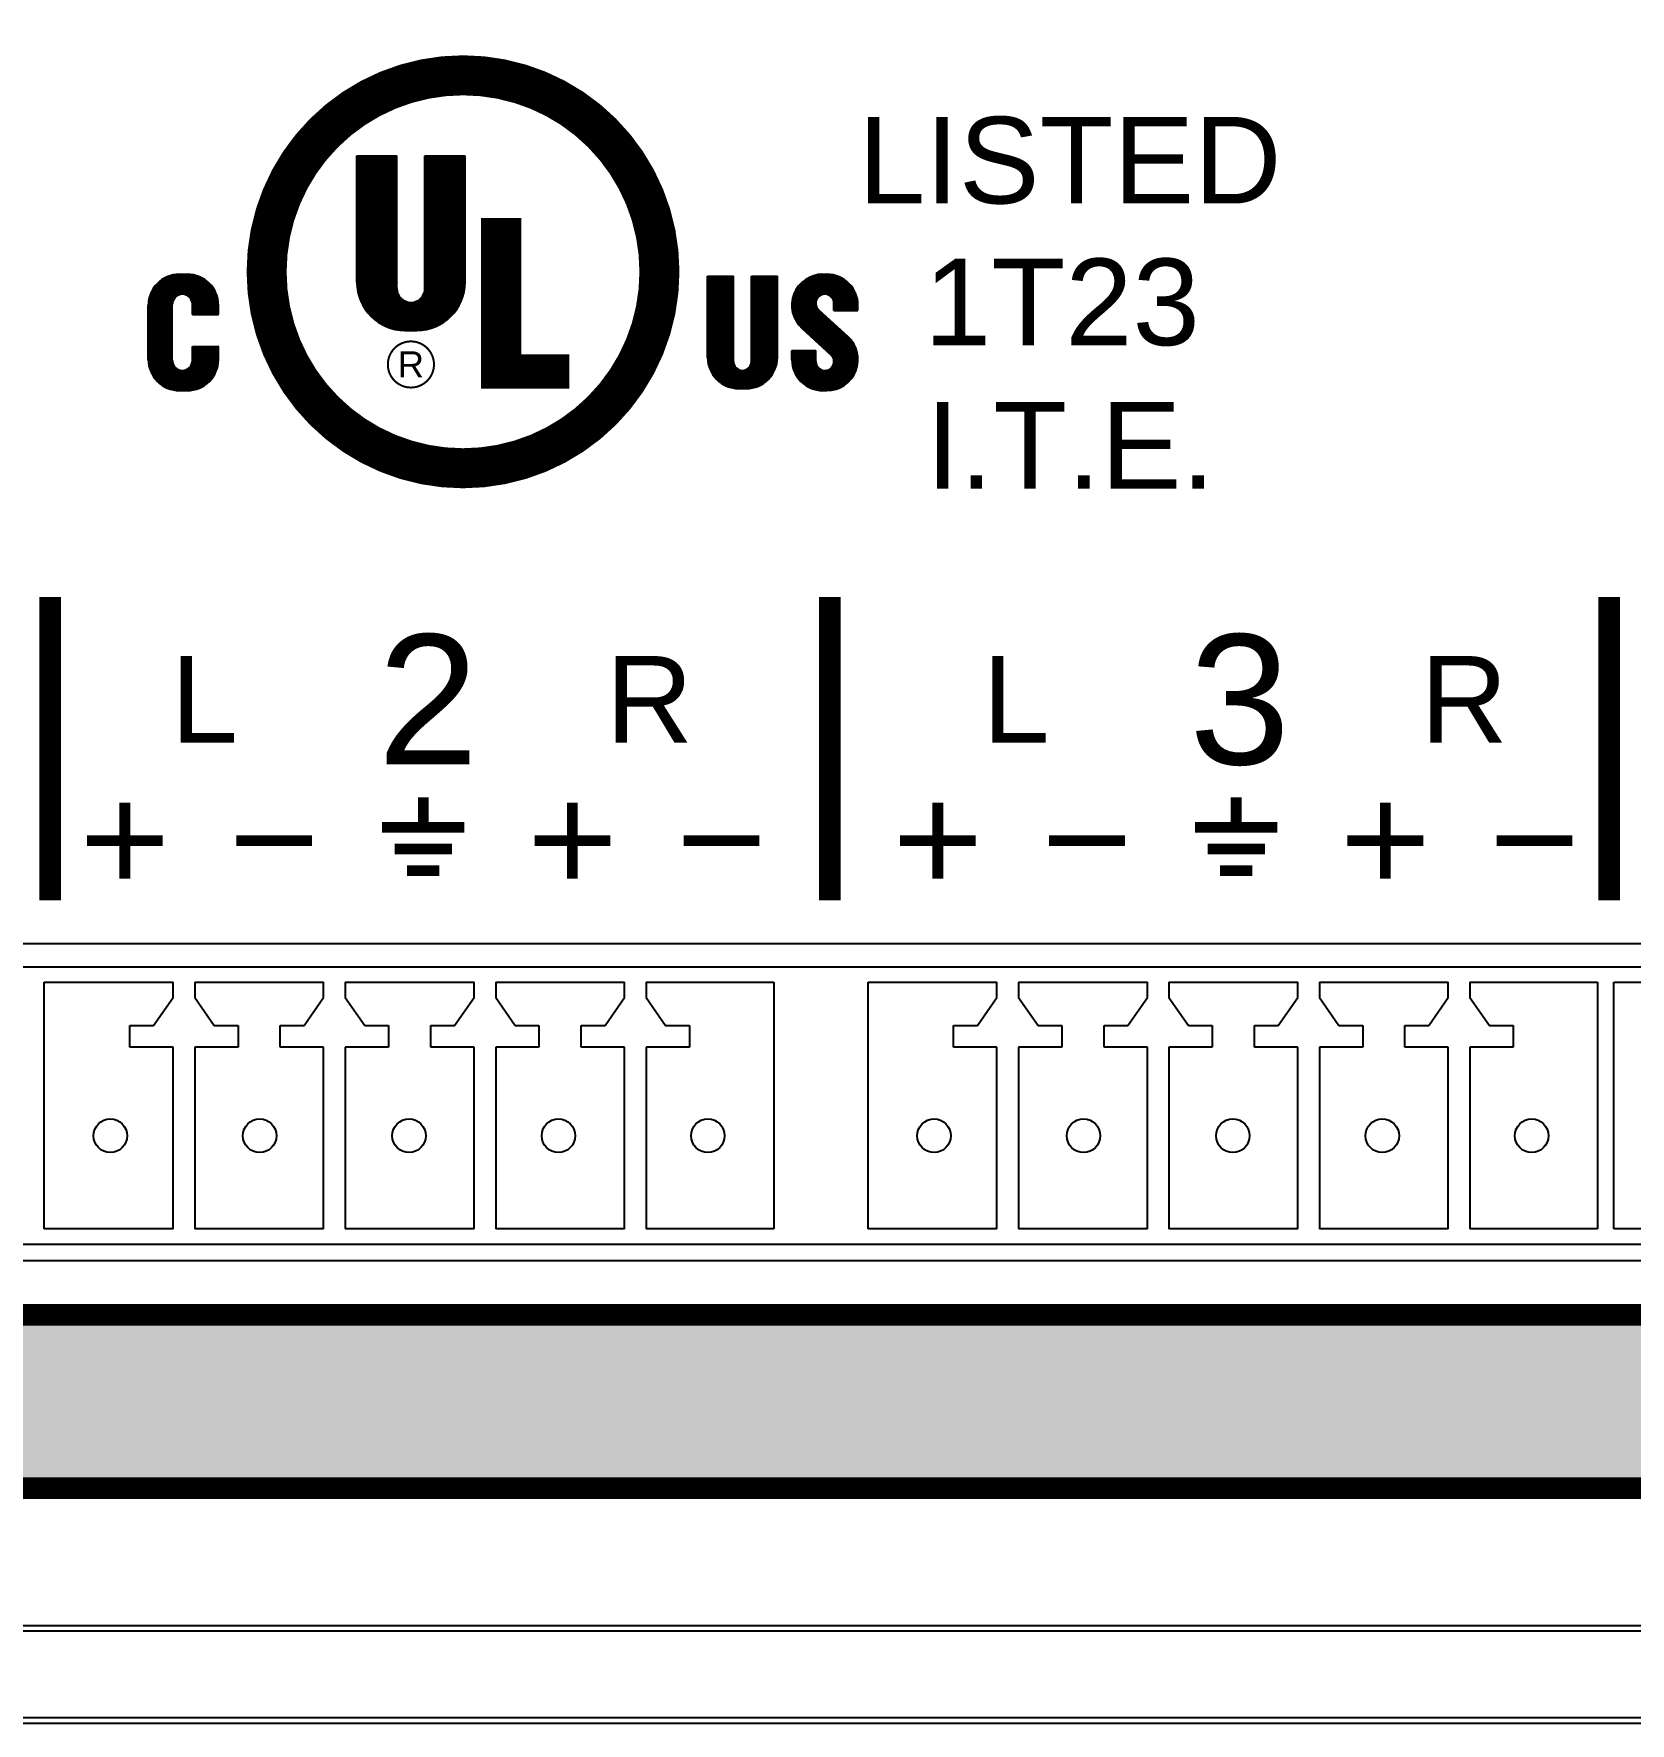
# Model space of a CAD drawing. Header units: inches. Extents: x 0.5 to 19.5, y 0.5 to 12.5.
# Drawn here: x 3.665 to 5.139, y 0.506 to 2.066 of the extents above; entities that cross this region are included whole.
import ezdxf
from ezdxf.enums import TextEntityAlignment as Align

# ---------------------------------------------------------------- set-up
doc = ezdxf.new("R2010")
doc.units = ezdxf.units.IN
doc.header["$MEASUREMENT"] = 0
doc.styles.add('CAD_SALES', font='ARIAL.TTF')
pattern_1 = [(45, (3.1929364, 1.40033674), (-0.0005237828, 0.0005237828), []), (135, (3.1929364, 1.40033674), (-0.0005237828, -0.0005237828), [])]

# ---------------------------------------------------------------- blocks, each defined once
blk = doc.blocks.new('A$C5CC237B7')
for p, q in [((-8.385, 0.08), (8.385, 0.08)), ((-8.385, 0), (8.385, 0))]:
    blk.add_line(p, q)
blk = doc.blocks.new('8 AUDIO IN')
for p, q in [((-2.8706, 0.2715), (2.8706, 0.2715)), ((-2.1656, 0.0295), (-2.1656, 0.2575)), ((-2.1656, 0.2575), (-2.0466, 0.2575)), ((-2.0466, 0.2431), (-2.0466, 0.2575)), ((-2.0266, 0.2575), (-1.9076, 0.2575)), ((-2.0266, 0.2575), (-2.0266, 0.2431)), ((-1.9076, 0.2431), (-1.9076, 0.2575)), ((-1.8876, 0.2575), (-1.8876, 0.2431)), ((-1.8876, 0.2575), (-1.7686, 0.2575)), ((-1.7686, 0.2431), (-1.7686, 0.2575)), ((-1.7486, 0.2575), (-1.7486, 0.2431)), ((-1.7486, 0.2575), (-1.6296, 0.2575)), ((-1.6296, 0.2431), (-1.6296, 0.2575)), ((-1.6096, 0.2575), (-1.6096, 0.2431)), ((-1.6096, 0.2575), (-1.4916, 0.2575)), ((-1.4916, 0.2575), (-1.4916, 0.0295)), ((-1.4046, 0.0295), (-1.4046, 0.2575)), ((-1.4046, 0.2575), (-1.2856, 0.2575)), ((-1.2856, 0.2431), (-1.2856, 0.2575)), ((-1.2656, 0.2575), (-1.1466, 0.2575)), ((-1.2656, 0.2575), (-1.2656, 0.2431)), ((-1.1466, 0.2431), (-1.1466, 0.2575)), ((-1.1266, 0.2575), (-1.1266, 0.2431)), ((-1.1266, 0.2575), (-1.0076, 0.2575)), ((-1.0076, 0.2431), (-1.0076, 0.2575)), ((-0.9876, 0.2575), (-0.9876, 0.2431)), ((-0.9876, 0.2575), (-0.8686, 0.2575)), ((-0.8686, 0.2431), (-0.8686, 0.2575)), ((-0.8486, 0.2575), (-0.8486, 0.2431)), ((-0.8486, 0.2575), (-0.7306, 0.2575)), ((-0.7306, 0.2575), (-0.7306, 0.0295)), ((-0.7156, 0.0295), (-0.7156, 0.2575)), ((-0.7156, 0.2575), (-0.5966, 0.2575)), ((-2.0646, 0.2174), (-2.0466, 0.2431)), ((-2.0266, 0.2431), (-2.0086, 0.2174)), ((-1.9256, 0.2174), (-1.9076, 0.2431)), ((-1.8876, 0.2431), (-1.8696, 0.2174)), ((-1.7866, 0.2174), (-1.7686, 0.2431)), ((-1.7486, 0.2431), (-1.7306, 0.2174)), ((-1.6476, 0.2174), (-1.6296, 0.2431)), ((-1.6096, 0.2431), (-1.5916, 0.2174)), ((-1.3036, 0.2174), (-1.2856, 0.2431)), ((-1.2656, 0.2431), (-1.2476, 0.2174)), ((-1.1646, 0.2174), (-1.1466, 0.2431)), ((-1.1266, 0.2431), (-1.1086, 0.2174)), ((-1.0256, 0.2174), (-1.0076, 0.2431)), ((-0.9876, 0.2431), (-0.9696, 0.2174)), ((-0.8866, 0.2174), (-0.8686, 0.2431)), ((-0.8486, 0.2431), (-0.8306, 0.2174)), ((-2.0866, 0.1974), (-2.0866, 0.2174)), ((-2.0866, 0.2174), (-2.0646, 0.2174)), ((-2.0086, 0.2174), (-1.9866, 0.2174)), ((-1.9866, 0.2174), (-1.9866, 0.1974)), ((-1.9476, 0.1974), (-1.9476, 0.2174)), ((-1.9476, 0.2174), (-1.9256, 0.2174)), ((-1.8696, 0.2174), (-1.8476, 0.2174)), ((-1.8476, 0.2174), (-1.8476, 0.1974)), ((-1.8086, 0.1974), (-1.8086, 0.2174)), ((-1.8086, 0.2174), (-1.7866, 0.2174)), ((-1.7306, 0.2174), (-1.7086, 0.2174)), ((-1.7086, 0.2174), (-1.7086, 0.1974)), ((-1.6696, 0.1974), (-1.6696, 0.2174)), ((-1.6696, 0.2174), (-1.6476, 0.2174)), ((-1.5916, 0.2174), (-1.5696, 0.2174)), ((-1.5696, 0.2174), (-1.5696, 0.1974)), ((-1.3256, 0.1974), (-1.3256, 0.2174)), ((-1.3256, 0.2174), (-1.3036, 0.2174)), ((-1.2476, 0.2174), (-1.2256, 0.2174)), ((-1.2256, 0.2174), (-1.2256, 0.1974)), ((-1.1866, 0.1974), (-1.1866, 0.2174)), ((-1.1866, 0.2174), (-1.1646, 0.2174)), ((-1.1086, 0.2174), (-1.0866, 0.2174)), ((-1.0866, 0.2174), (-1.0866, 0.1974)), ((-1.0476, 0.1974), (-1.0476, 0.2174)), ((-1.0476, 0.2174), (-1.0256, 0.2174)), ((-0.9696, 0.2174), (-0.9476, 0.2174)), ((-0.9476, 0.2174), (-0.9476, 0.1974)), ((-0.9086, 0.1974), (-0.9086, 0.2174)), ((-0.9086, 0.2174), (-0.8866, 0.2174)), ((-0.8306, 0.2174), (-0.8086, 0.2174)), ((-0.8086, 0.2174), (-0.8086, 0.1974)), ((-2.0466, 0.1974), (-2.0866, 0.1974)), ((-2.0466, 0.0295), (-2.0466, 0.1974)), ((-1.9866, 0.1974), (-2.0266, 0.1974)), ((-2.0266, 0.1974), (-2.0266, 0.0295)), ((-1.9076, 0.1974), (-1.9476, 0.1974)), ((-1.9076, 0.0295), (-1.9076, 0.1974)), ((-1.8476, 0.1974), (-1.8876, 0.1974)), ((-1.8876, 0.1974), (-1.8876, 0.0295)), ((-1.7686, 0.1974), (-1.8086, 0.1974)), ((-1.7686, 0.0295), (-1.7686, 0.1974)), ((-1.7086, 0.1974), (-1.7486, 0.1974)), ((-1.7486, 0.1974), (-1.7486, 0.0295)), ((-1.6296, 0.1974), (-1.6696, 0.1974)), ((-1.6296, 0.0295), (-1.6296, 0.1974)), ((-1.5696, 0.1974), (-1.6096, 0.1974)), ((-1.6096, 0.1974), (-1.6096, 0.0295)), ((-1.2856, 0.1974), (-1.3256, 0.1974)), ((-1.2856, 0.0295), (-1.2856, 0.1974)), ((-1.2256, 0.1974), (-1.2656, 0.1974)), ((-1.2656, 0.1974), (-1.2656, 0.0295)), ((-1.1466, 0.1974), (-1.1866, 0.1974)), ((-1.1466, 0.0295), (-1.1466, 0.1974)), ((-1.0866, 0.1974), (-1.1266, 0.1974)), ((-1.1266, 0.1974), (-1.1266, 0.0295)), ((-1.0076, 0.1974), (-1.0476, 0.1974)), ((-1.0076, 0.0295), (-1.0076, 0.1974)), ((-0.9476, 0.1974), (-0.9876, 0.1974)), ((-0.9876, 0.1974), (-0.9876, 0.0295)), ((-0.8686, 0.1974), (-0.9086, 0.1974)), ((-0.8686, 0.0295), (-0.8686, 0.1974)), ((-0.8086, 0.1974), (-0.8486, 0.1974)), ((-0.8486, 0.1974), (-0.8486, 0.0295)), ((-2.0466, 0.0295), (-2.1656, 0.0295)), ((-1.9076, 0.0295), (-2.0266, 0.0295)), ((-1.7686, 0.0295), (-1.8876, 0.0295)), ((-1.6296, 0.0295), (-1.7486, 0.0295)), ((-1.4916, 0.0295), (-1.6096, 0.0295)), ((-1.2856, 0.0295), (-1.4046, 0.0295)), ((-1.1466, 0.0295), (-1.2656, 0.0295)), ((-1.0076, 0.0295), (-1.1266, 0.0295)), ((-0.8686, 0.0295), (-0.9876, 0.0295)), ((-0.7306, 0.0295), (-0.8486, 0.0295)), ((-0.5966, 0.0295), (-0.7156, 0.0295)), ((-2.8706, 0.0155), (2.8706, 0.0155))]:
    blk.add_line(p, q)
for centre in [(-2.1046, 0.1155), (-1.9666, 0.1155), (-1.8286, 0.1155), (-1.6906, 0.1155), (-1.5526, 0.1155), (-1.3436, 0.1155), (-1.2056, 0.1155), (-1.0676, 0.1155), (-0.9296, 0.1155), (-0.7916, 0.1155)]:
    blk.add_circle(centre, 0.0155)

msp = doc.modelspace()

# ---------------------------------------------------------------- hatches: boundary and pattern name
at = {"ltscale": 0.5}
h = msp.add_hatch(dxfattribs=at)
h.set_pattern_fill('ANSI37', color=256, scale=0.005926, style=0)
h.set_pattern_definition(pattern_1)
h.paths.add_polyline_path([(3.8065, 1.8444), (3.7991, 1.8444, 0.090539), (3.789, 1.8426), (3.8167, 1.8426, 0.090539)], flags=17)
h.paths.add_polyline_path([(3.8167, 1.8426), (3.789, 1.8426, 0.311975), (3.7704, 1.8157), (3.7704, 1.7657, 0.311975), (3.789, 1.7389), (3.8167, 1.7389, 0.311975), (3.8352, 1.7657), (3.8352, 1.7778), (3.8112, 1.7778), (3.8112, 1.7648, -1), (3.7926, 1.7648), (3.7926, 1.8167, -1), (3.8112, 1.8167), (3.8112, 1.8074), (3.8352, 1.8074), (3.8352, 1.8157, 0.311975)])
h.paths.add_polyline_path([(3.8167, 1.7389), (3.789, 1.7389, 0.090539), (3.7991, 1.737), (3.8065, 1.737, 0.090539)], flags=16)
h = msp.add_hatch(dxfattribs=at)
h.set_pattern_fill('ANSI37', color=256, scale=0.005926, style=0)
h.set_pattern_definition(pattern_1)
h.paths.add_polyline_path([(4.4074, 1.8426), (4.3834, 1.8426, 0.55945), (4.3742, 1.7945), (4.401, 1.77, -1.533892), (4.3871, 1.7639), (4.3871, 1.7741), (4.3649, 1.7741), (4.3649, 1.7657, 0.311975), (4.3834, 1.7389), (4.4074, 1.7389, 0.55945), (4.4166, 1.7869), (4.3898, 1.8114, -1.533892), (4.4038, 1.8176), (4.4038, 1.8111), (4.426, 1.8111), (4.426, 1.8157, 0.311975)])
h.paths.add_polyline_path([(4.3973, 1.8444), (4.3936, 1.8444, 0.090539), (4.3834, 1.8426), (4.4074, 1.8426, 0.090539)], flags=17)
h.paths.add_polyline_path([(4.4074, 1.7389), (4.3834, 1.7389, 0.090539), (4.3936, 1.737), (4.3973, 1.737, 0.090539)], flags=16)
h = msp.add_hatch(dxfattribs=at)
h.set_pattern_fill('ANSI37', color=256, scale=0.009259, style=0)
h.set_pattern_definition([(45, (3.1929364, 1.4261978), (-0.0008184106, 0.0008184106), []), (135, (3.1929364, 1.4261978), (-0.0008184106, -0.0008184106), [])])
h.paths.add_polyline_path([(4.063, 1.837), (4.026, 1.837), (4.026, 1.8314, -1), (4.0001, 1.8314), (4.0001, 1.837), (3.963, 1.837, 0.414214), (4.0075, 1.7925), (4.0186, 1.7925, 0.414214)])
h = msp.add_hatch(dxfattribs=at)
h.set_pattern_fill('ANSI37', color=256, scale=0.00596, style=0)
h.set_pattern_definition([(45, (3.7914079, 1.5030862), (-0.00052679305, 0.00052679305), []), (135, (3.7914079, 1.5030862), (-0.00052679305, -0.00052679305), [])])
h.paths.add_polyline_path([(4.3515, 1.7675), (4.3276, 1.7675), (4.3276, 1.7639, -1), (4.3109, 1.7639), (4.3109, 1.7675), (4.2871, 1.7675, 0.414214), (4.3157, 1.7389), (4.3229, 1.7389, 0.414214)])
h = msp.add_hatch(color=256)
edge = h.paths.add_edge_path()
edge.add_line((2.9499, 0.7833), (2.9499, 0.8833))
edge.add_line((2.9499, 0.8833), (8.7299, 0.8833))
edge.add_line((8.7299, 0.8833), (8.7299, 0.7833))
edge.add_arc((8.6699, 0.7833), 0.06, 270, 360, ccw=False)
edge.add_line((8.6699, 0.7233), (3.0099, 0.7233))
edge.add_arc((3.0099, 0.7833), 0.06, 180, 270, ccw=False)
edge = h.paths.add_edge_path(flags=16)
edge.add_arc((6.0472, 0.7863), 0.0397, 184.4261, 203.7504)
edge.add_arc((6.0426, 0.7842), 0.0346, 203.6246, 224.8068)
edge.add_arc((6.0385, 0.7802), 0.0288, 224.7791, 248.722)
edge.add_arc((6.0423, 0.7932), 0.0424, 250.4184, 273.3949)
edge.add_arc((6.0421, 0.7941), 0.0432, 273.5818, 296.2629)
edge.add_arc((6.0488, 0.7806), 0.0282, 296.0462, 322.9146)
edge.add_arc((6.0438, 0.7845), 0.0345, 322.8007, 346.243)
edge.add_arc((6.0485, 0.7839), 0.0299, 345.1425, 364.8869)
edge.add_arc((6.0494, 0.7841), 0.0289, 4.7214, 24.9019)
edge.add_arc((6.0501, 0.7834), 0.0287, 26.6877, 50.1267)
edge.add_arc((6.0533, 0.7872), 0.0237, 50.1448, 76.8046)
edge.add_line((6.0587, 0.8103), (6.0349, 0.8163))
edge.add_arc((6.0367, 0.8252), 0.00912, 231.2415, 258.1873, ccw=False)
edge.add_arc((6.0379, 0.8267), 0.011, 207.5097, 231.2115, ccw=False)
edge.add_arc((6.0397, 0.8276), 0.013, 186.4379, 207.6568, ccw=False)
edge.add_arc((6.0403, 0.8278), 0.0136, 166.0502, 186.6251, ccw=False)
edge.add_arc((6.0391, 0.8281), 0.0124, 144.3124, 166.2314, ccw=False)
edge.add_arc((6.0374, 0.8294), 0.0103, 119.5387, 144.4178, ccw=False)
edge.add_arc((6.0424, 0.8201), 0.0208, 93.383, 118.9965, ccw=False)
edge.add_arc((6.0423, 0.8205), 0.0204, 67.1525, 93.1133, ccw=False)
edge.add_arc((6.0446, 0.8273), 0.0132, 41.6367, 65.1866, ccw=False)
edge.add_arc((6.0427, 0.8255), 0.0159, 20.8418, 41.6856, ccw=False)
edge.add_arc((6.0407, 0.8247), 0.018, 1.796, 20.9735, ccw=False)
edge.add_line((6.0587, 0.8253), (6.0748, 0.8253))
edge.add_arc((6.0389, 0.8238), 0.036, 2.4315, 23.596)
edge.add_arc((6.0434, 0.8258), 0.031, 23.4295, 46.8193)
edge.add_arc((6.0472, 0.8299), 0.0254, 46.8041, 73.5232)
edge.add_arc((6.0429, 0.8111), 0.0447, 75.0499, 112.8676)
edge.add_arc((6.0347, 0.8295), 0.0245, 112.077, 137.5944)
edge.add_arc((6.0386, 0.826), 0.0298, 137.5413, 159.9312)
edge.add_arc((6.0425, 0.8245), 0.0339, 159.7669, 180.2977)
edge.add_arc((6.0374, 0.8249), 0.0289, 181.2205, 203.2758)
edge.add_arc((6.0336, 0.8232), 0.0248, 203.0857, 227.5368)
edge.add_arc((6.0305, 0.8198), 0.0202, 227.5289, 255.5993)
edge.add_line((6.0255, 0.8003), (6.0527, 0.7923))
edge.add_arc((6.0507, 0.7836), 0.00889, 52.7483, 76.9691, ccw=False)
edge.add_arc((6.0497, 0.7823), 0.0105, 31.1173, 52.7161, ccw=False)
edge.add_arc((6.0482, 0.7813), 0.0124, 11.814, 31.2133, ccw=False)
edge.add_arc((6.0472, 0.7811), 0.0133, -6.5174, 11.9472, ccw=False)
edge.add_arc((6.0478, 0.781), 0.0128, 334.6411, 353.6185, ccw=False)
edge.add_arc((6.0493, 0.7803), 0.0111, 313.9047, 334.7546, ccw=False)
edge.add_arc((6.0412, 0.7892), 0.0231, 291.3226, 312.9789, ccw=False)
edge.add_arc((6.0421, 0.787), 0.0207, 267.8855, 291.1953, ccw=False)
edge.add_arc((6.0422, 0.7873), 0.021, 244.5719, 267.688, ccw=False)
edge.add_arc((6.0395, 0.7808), 0.0141, 219.8055, 243.1189, ccw=False)
edge.add_arc((6.0417, 0.7826), 0.0169, 199.2118, 219.8657, ccw=False)
edge.add_arc((6.0436, 0.7834), 0.0189, 180.2414, 199.3463, ccw=False)
edge.add_line((6.0247, 0.7833), (6.0077, 0.7833))
h.paths.add_polyline_path([(5.9847, 0.8363), (5.9575, 0.8363), (5.9575, 0.7533), (5.9405, 0.7533), (5.9405, 0.8363), (5.9133, 0.8363), (5.9133, 0.8533), (5.9847, 0.8533)], flags=16)
edge = h.paths.add_edge_path(flags=16)
edge.add_arc((5.8578, 0.7839), 0.0183, 223.6361, 245.731)
edge.add_arc((5.8568, 0.782), 0.0162, 245.8525, 269.89)
edge.add_arc((5.8568, 0.782), 0.0162, 270.11, 294.1475)
edge.add_arc((5.8558, 0.7839), 0.0183, 294.269, 316.3639)
edge.add_arc((5.8569, 0.7821), 0.0163, 318.3795, 340.8065)
edge.add_arc((5.8549, 0.7829), 0.0185, 340.6372, 361.2556)
edge.add_line((5.8734, 0.7833), (5.8734, 0.8533))
edge.add_line((5.8734, 0.8533), (5.8904, 0.8533))
edge.add_line((5.8904, 0.8533), (5.8904, 0.7813))
edge.add_arc((5.857, 0.7816), 0.0334, 340.8555, 359.4851, ccw=False)
edge.add_arc((5.8603, 0.7804), 0.0298, 320.8916, 340.9805, ccw=False)
edge.add_arc((5.864, 0.7773), 0.025, 298.3528, 320.9519, ccw=False)
edge.add_arc((5.8558, 0.7903), 0.0404, 270.2065, 299.8676, ccw=False)
edge.add_arc((5.8561, 0.7903), 0.0404, 240.1324, 269.7935, ccw=False)
edge.add_arc((5.8485, 0.7768), 0.0249, 217.5147, 239.9163, ccw=False)
edge.add_arc((5.8522, 0.7798), 0.0296, 197.6431, 217.5829, ccw=False)
edge.add_arc((5.8553, 0.7808), 0.0329, 179.1926, 197.7701, ccw=False)
edge.add_line((5.8224, 0.7813), (5.8224, 0.8533))
edge.add_line((5.8224, 0.8533), (5.8394, 0.8533))
edge.add_line((5.8394, 0.8533), (5.8394, 0.7833))
edge.add_arc((5.8576, 0.7837), 0.0182, 181.3223, 202.8367)
edge.add_arc((5.8553, 0.7827), 0.0157, 202.6583, 226.419)
edge = h.paths.add_edge_path(flags=16)
edge.add_arc((5.7603, 0.8207), 0.0389, 342.9758, 360.053)
edge.add_arc((5.7603, 0.8208), 0.0389, 359.947, 377.0242)
edge.add_arc((5.7636, 0.8219), 0.0354, 16.9247, 35.1093)
edge.add_arc((5.7709, 0.8277), 0.0261, 33.8428, 61.1572)
edge.add_arc((5.773, 0.8314), 0.0219, 61.3478, 92.1182)
edge.add_line((5.7722, 0.8533), (5.7331, 0.8533))
edge.add_line((5.7331, 0.8533), (5.7331, 0.7533))
edge.add_line((5.7331, 0.7533), (5.7501, 0.7533))
edge.add_line((5.7501, 0.7533), (5.7501, 0.7883))
edge.add_line((5.7501, 0.7883), (5.7722, 0.7883))
edge.add_arc((5.773, 0.8102), 0.0219, 267.8818, 298.6522)
edge.add_arc((5.7709, 0.8138), 0.0261, 298.8428, 326.1572)
edge.add_arc((5.7636, 0.8197), 0.0354, 324.8907, 343.0753)
edge = h.paths.add_edge_path(flags=0)
edge.add_arc((5.7638, 0.8208), 0.0191, 340.7305, 360.0764)
edge.add_arc((5.7638, 0.8208), 0.0191, 359.9236, 379.2695)
edge.add_arc((5.7658, 0.8215), 0.0169, 19.1297, 40.0593)
edge.add_arc((5.7679, 0.8234), 0.0141, 39.998, 63.6607)
edge.add_arc((5.7688, 0.8251), 0.0122, 63.7981, 89.8598)
edge.add_line((5.7688, 0.8373), (5.7501, 0.8373))
edge.add_line((5.7501, 0.8373), (5.7501, 0.8043))
edge.add_line((5.7501, 0.8043), (5.7688, 0.8043))
edge.add_arc((5.7688, 0.8165), 0.0122, 270.1402, 296.2019)
edge.add_arc((5.7679, 0.8182), 0.0141, 296.3393, 320.002)
edge.add_arc((5.7658, 0.82), 0.0169, 319.9407, 340.8703)
h.paths.add_polyline_path([(5.6379, 0.8533), (5.6566, 0.8533), (5.6923, 0.7853), (5.6923, 0.8533), (5.7102, 0.8533), (5.7102, 0.7533), (5.6923, 0.7533), (5.6558, 0.8223), (5.6558, 0.7533), (5.6379, 0.7533)], flags=16)
h.paths.add_polyline_path([(5.615, 0.8533), (5.5971, 0.8533), (5.5971, 0.7533), (5.615, 0.7533)], flags=16)

# ---------------------------------------------------------------- linework, layer by layer
for p, q in [((3.963, 1.9537), (4.0001, 1.9537)), ((3.963, 1.837), (3.963, 1.9537)), ((4.0001, 1.8314), (4.0001, 1.9537)), ((4.026, 1.9537), (4.063, 1.9537)), ((4.026, 1.8314), (4.026, 1.9537)), ((4.063, 1.837), (4.063, 1.9537)), ((3.7991, 1.8444), (3.8065, 1.8444)), ((4.2871, 1.8426), (4.3109, 1.8426)), ((4.2871, 1.7675), (4.2871, 1.8426)), ((4.3109, 1.7639), (4.3109, 1.8426)), ((4.3276, 1.8426), (4.3515, 1.8426)), ((4.3276, 1.7639), (4.3276, 1.8426)), ((4.3515, 1.7675), (4.3515, 1.8426)), ((4.3936, 1.8444), (4.3973, 1.8444)), ((3.7704, 1.7657), (3.7704, 1.8157)), ((3.7926, 1.7648), (3.7926, 1.8167)), ((3.8112, 1.8074), (3.8112, 1.8167)), ((3.8352, 1.8074), (3.8352, 1.8157)), ((4.3898, 1.8114), (4.4166, 1.7869)), ((4.4038, 1.8111), (4.4038, 1.8176)), ((4.4038, 1.8111), (4.426, 1.8111)), ((4.426, 1.8111), (4.426, 1.8157)), ((3.8112, 1.8074), (3.8352, 1.8074)), ((4.3742, 1.7945), (4.401, 1.77)), ((4.0075, 1.7925), (4.0186, 1.7925)), ((3.8112, 1.7778), (3.8352, 1.7778)), ((3.8112, 1.7648), (3.8112, 1.7778)), ((3.8352, 1.7657), (3.8352, 1.7778)), ((4.3649, 1.7741), (4.3871, 1.7741)), ((4.3649, 1.7657), (4.3649, 1.7741)), ((4.3871, 1.7639), (4.3871, 1.7741)), ((3.7991, 1.737), (3.8065, 1.737)), ((4.3157, 1.7389), (4.3229, 1.7389)), ((4.3936, 1.737), (4.3973, 1.737))]:
    msp.add_line(p, q, dxfattribs=at)
for points in [[(0.4998, 5.7263), (0.4998, 0.5063), (19.4998, 0.5063), (19.4998, 5.7263)], [(1.5898, 0.6463), (1.5898, 5.5863), (1.6398, 5.5863), (1.6398, 5.6363), (18.3598, 5.6363), (18.3598, 5.5863), (18.4098, 5.5863), (18.4098, 0.6463), (18.3598, 0.6463), (18.3598, 0.5963), (1.6398, 0.5963), (1.6398, 0.6463)], [(8.7299, 0.9333), (2.9499, 0.9333), (2.9499, 1.2263), (8.7299, 1.2263)]]:
    msp.add_lwpolyline(points, close=True)
for points, const_width in [([(3.8797, 1.8467, 1), (4.2426, 1.8467, 1)], 0.037), ([(3.9917, 1.7611, 1), (4.0343, 1.7611, 1)], 0.00185)]:
    msp.add_lwpolyline(points, format="xyb", close=True, dxfattribs=dict(at, const_width=const_width))
for points, const_width in [([(3.9815, 1.9537), (3.9815, 1.837)], 0.037), ([(4.0445, 1.9537), (4.0445, 1.837)], 0.037), ([(4.0964, 1.8963), (4.0964, 1.7389)], 0.037), ([(4.299, 1.8426), (4.299, 1.7675)], 0.0238), ([(4.3395, 1.8426), (4.3395, 1.7675)], 0.0238), ([(4.1149, 1.7546), (4.1593, 1.7546)], 0.0315)]:
    msp.add_lwpolyline(points, dxfattribs=dict(at, const_width=const_width))
for points, const_width in [([(3.6799, 1.5463), (3.6799, 1.2663)], 0.02), ([(4.3999, 1.5463), (4.3999, 1.2663)], 0.02), ([(5.1199, 1.5463), (5.1199, 1.2663)], 0.02), ([(3.7488, 1.3563), (3.7488, 1.2863)], 0.01), ([(4.0244, 1.3613), (4.0244, 1.3337)], 0.01), ([(4.1622, 1.3563), (4.1622, 1.2863)], 0.01), ([(4.4998, 1.3563), (4.4998, 1.2863)], 0.01), ([(4.7754, 1.3613), (4.7754, 1.3337)], 0.01), ([(4.9132, 1.3563), (4.9132, 1.2863)], 0.01), ([(3.7138, 1.3213), (3.7838, 1.3213)], 0.01), ([(3.8516, 1.3213), (3.9216, 1.3213)], 0.01), ([(3.9864, 1.3337), (4.0624, 1.3337)], 0.01), ([(4.1272, 1.3213), (4.1972, 1.3213)], 0.01), ([(4.265, 1.3213), (4.335, 1.3213)], 0.01), ([(4.4648, 1.3213), (4.5348, 1.3213)], 0.01), ([(4.6026, 1.3213), (4.6726, 1.3213)], 0.01), ([(4.7374, 1.3337), (4.8135, 1.3337)], 0.01), ([(4.8782, 1.3213), (4.9482, 1.3213)], 0.01), ([(5.016, 1.3213), (5.086, 1.3213)], 0.01), ([(3.998, 1.3137), (4.0509, 1.3137)], 0.01), ([(4.749, 1.3137), (4.8019, 1.3137)], 0.01), ([(4.0095, 1.2937), (4.0393, 1.2937)], 0.01), ([(4.7605, 1.2937), (4.7904, 1.2937)], 0.01)]:
    msp.add_lwpolyline(points, dxfattribs=dict(const_width=const_width))
at = {"const_width": 0.02}
msp.add_lwpolyline([(2.9499, 0.7833), (2.9499, 0.8833), (8.7299, 0.8833), (8.7299, 0.7833, -0.414214), (8.6699, 0.7233), (3.0099, 0.7233, -0.414214)], format="xyb", close=True, dxfattribs=at)
at = {"ltscale": 0.5}
for centre, radius, start, end in [((3.7991, 1.8157), 0.0287, 90, 180), ((3.8065, 1.8157), 0.0287, 0, 90), ((4.3936, 1.8157), 0.0287, 90, 227.5929), ((4.3973, 1.8157), 0.0287, 0, 90), ((3.8019, 1.8167), 0.00926, 0, 180), ((4.0075, 1.837), 0.0444, 180, 270), ((4.013, 1.8314), 0.013, 180, 0), ((4.0186, 1.837), 0.0444, 270, 0), ((4.3954, 1.8176), 0.00833, 0, 227.5929), ((4.3973, 1.7657), 0.0287, 270, 47.5929), ((3.7991, 1.7657), 0.0287, 180, 270), ((3.8019, 1.7648), 0.00926, 180, 0), ((3.8065, 1.7657), 0.0287, 270, 0), ((4.3157, 1.7675), 0.0286, 180, 270), ((4.3193, 1.7639), 0.00834, 180, 0), ((4.3229, 1.7675), 0.0286, 270, 0), ((4.3936, 1.7657), 0.0287, 180, 270), ((4.3954, 1.7639), 0.00833, 180, 47.5929)]:
    msp.add_arc(centre, radius, start, end, dxfattribs=at)

# ---------------------------------------------------------------- block references
at = {"rotation": 180}
msp.add_blockref('A$C5CC237B7', (9.9999, 0.5913), dxfattribs=at)
msp.add_blockref('8 AUDIO IN', (5.8399, 0.9333))

# ---------------------------------------------------------------- texts
at = {"color": 0, "linetype": 'Continuous', "style": 'CAD_SALES'}
msp.add_text('LISTED', height=0.08, dxfattribs=at).set_placement((4.426, 1.9098))
at = {"color": 0, "linetype": 'Continuous', "ltscale": 0.5, "style": 'CAD_SALES'}
for s, p in [('1T23', (4.4871, 1.7789)), ('I.T.E.', (4.4888, 1.6463))]:
    msp.add_text(s, height=0.08, dxfattribs=at).set_placement(p)
at = {"ltscale": 0.5, "style": 'CAD_SALES'}
msp.add_text('R', height=0.0241, dxfattribs=at).set_placement((4.013, 1.7491), align=Align.CENTER)
at = {"style": 'CAD_SALES'}
for s, height, p in [('2', 0.12, (4.0289, 1.3918)), ('3', 0.12, (4.7786, 1.3918)), ('L', 0.08, (3.8222, 1.4118)), ('R', 0.08, (4.2333, 1.4118)), ('L', 0.08, (4.5719, 1.4118)), ('R', 0.08, (4.9859, 1.4118))]:
    msp.add_text(s, height=height, dxfattribs=at).set_placement(p, align=Align.CENTER)

doc.saveas('drawing.dxf')
